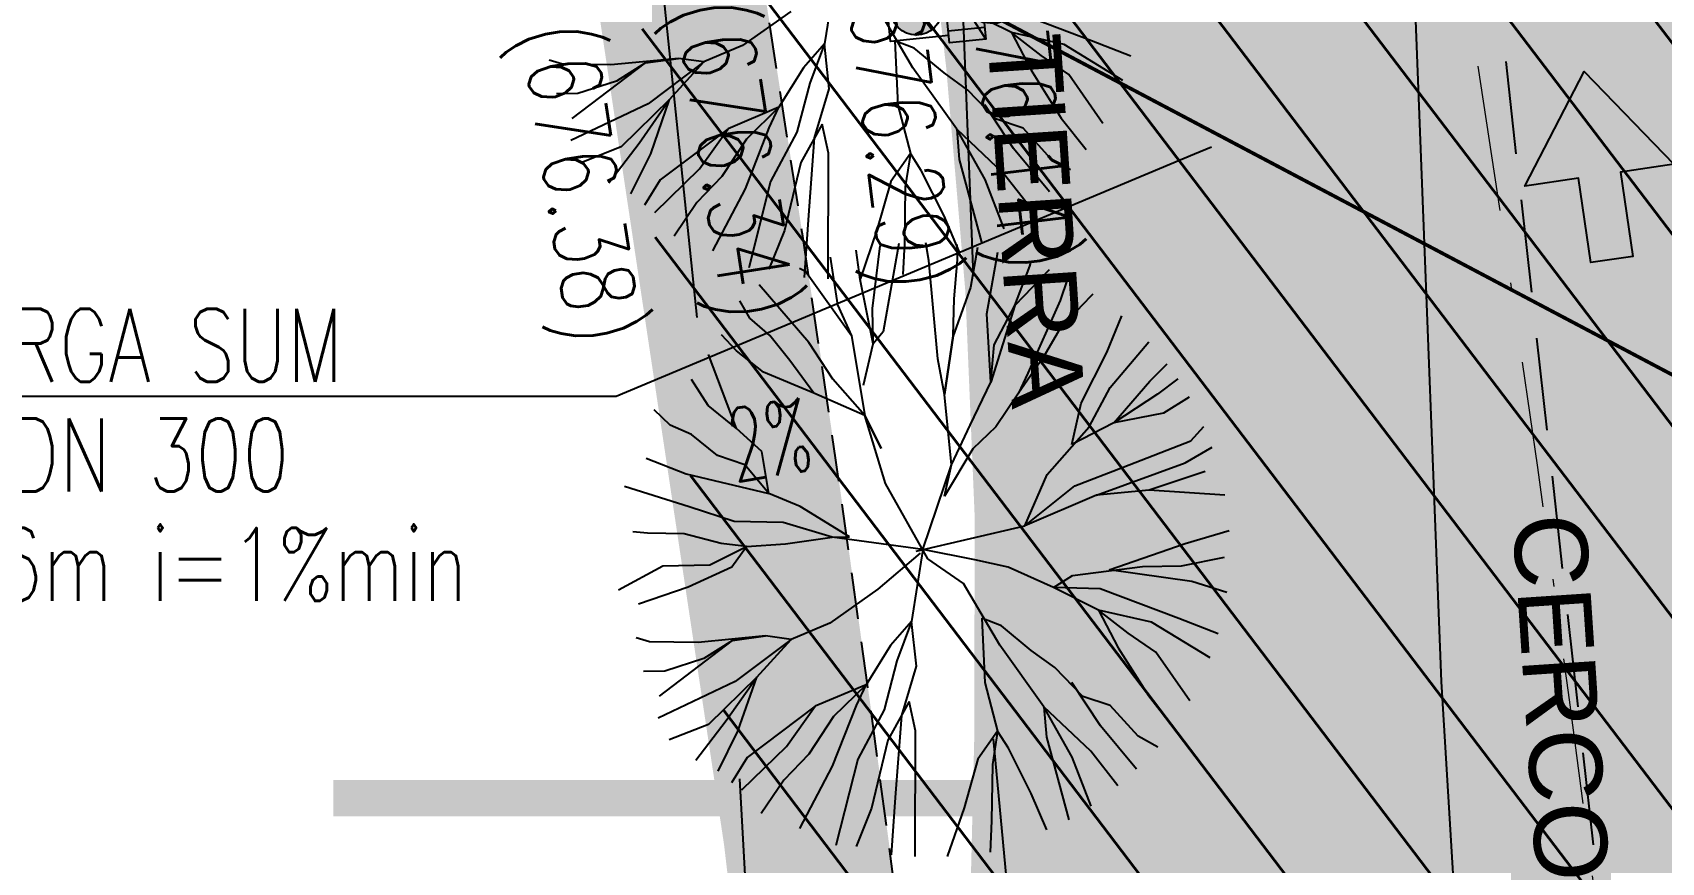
# Model space of a CAD drawing. Extents: x 352140 to 354978, y 6304672 to 6307963.
# Drawn here: x 352275.71 to 352298.01, y 6305803.33 to 6305814.7 of the extents above; entities that cross this region are included whole.
import ezdxf
from ezdxf import colors
from ezdxf.entities.mleader import LeaderData, LeaderLine
from ezdxf.enums import TextEntityAlignment as Align
from ezdxf.math import Vec2, Vec3

# ---------------------------------------------------------------- set-up
doc = ezdxf.new("R2010")
doc.units = 0
for name, pattern in [('CENTER', [50.800000000000004, 31.75, -6.35, 6.35, -6.35]), ('CONTINUOS', [0]), ('DASHDOT', [1, 0.5, -0.25, 0, -0.25]), ('DASHDOTX2', [2, 1, -0.5, 0, -0.5]), ('DASHED', [19.049999999999997, 12.7, -6.35])]:
    doc.linetypes.add(name, pattern=pattern)
doc.layers.get('0').update_dxf_attribs({"linetype": 'CONTINUOUS'})
for name, color, linetype in [('00-S2_ALL AREA APORTANTES', 150, 'CONTINUOUS'), ('00_All ext_Descarga sum', 1, 'CONTINUOUS'), ('00_All ext_Txt', 4, 'CONTINUOUS'), ('00_S2_All ext_Sumidero', 3, 'CONTINUOUS'), ('01_Dem Ext_Transl_niv.anillo', 130, 'CONTINUOUS'), ('02_Geo ext_Eje', 4, 'CONTINUOUS'), ('02_Geo ext_Geometria', 2, 'CONTINUOUS'), ('03_Pav ext_Escurrimiento', 2, 'CONTINUOUS'), ('03_Pav ext_HCV', 34, 'CONTINUOUS'), ('03_Pav ext_Vereda HC', 42, 'CONTINUOUS'), ('03_Pav proy_Solera Tipo A', 1, 'CONTINUOUS'), ('03_S2_Pav ext_Borde vereda', 7, 'CONTINUOUS'), ('03_S3_Pav ext_Cota', 2, 'CONTINUOUS'), ('04_Pav ext_Cortes', 3, 'CONTINUOUS'), ('05_All ext_Txt', 4, 'CONTINUOUS'), ('Paisajismo', 253, 'CONTINUOUS')]:
    doc.layers.add(name, color=color, linetype=linetype)
doc.layers.add('0_ASD_LINEA OFICIAL', color=253, linetype='DASHDOT', lineweight=20)
doc.layers.add('EJE PROYECTADO', color=7, linetype='DASHDOTX2', lineweight=15)
doc.styles.add('A', font='arial.ttf', dxfattribs={"height": 2})
doc.styles.add('JPG_2MM', font='simplex.shx', dxfattribs={"height": 1})
doc.styles.add('ROMANS', font='romans.shx', dxfattribs={"width": 0.75})
doc.linetypes.add('CERCO_LINE', pattern='A,0.5,-0.2,[" X ",STANDARD,S=0.1,R=0,X=-0.1,Y=-0.05],-0.25', length=0.95)
pattern_1 = [(127.2451660467093, (0, 0), (-1.263734244477452, -0.9607975902004564), [])]
pattern_2 = [(0, (0, 0), (0.15875, 0.3175), [0, -0.3175])]

# ---------------------------------------------------------------- blocks, each defined once
blk = doc.blocks.new('*U962')
at = {"layer": 'EJE PROYECTADO', "color": 7, "linetype": 'DASHDOT', "lineweight": 15, "ltscale": 4}
blk.add_arc((351858.0111752213, 6305746.838029786), 442.6582108279404, 6.376137821626247, 13.02471244589471, dxfattribs=at)
blk = doc.blocks.new('SUMIDEROS2-flat-36')
h = blk.add_hatch(color=256)
h.dxf.hatch_style = 1
h.paths.add_polyline_path([(-2384012.433764914, 5850958.890662028), (-2384013.236991517, 5850959.486335617), (-2384012.135928119, 5850959.292275329)])
h = blk.add_hatch(color=256)
h.dxf.hatch_style = 1
h.paths.add_polyline_path([(-2384013.425125614, 5850958.89225714, 1), (-2384012.727470282, 5850958.835011723)])
at = {"ltscale": 0.5}
blk.add_line((-2384012.135928119, 5850959.292275329), (-2384013.236991517, 5850959.486335617), dxfattribs=at)
for points in [[(-2384012.939154723, 5850959.887948919), (-2384012.135928119, 5850959.292275329), (-2384012.433764914, 5850958.890662028), (-2384013.236991517, 5850959.486335617)], [(-2384013.236991517, 5850959.486335617), (-2384012.939154723, 5850959.887948919), (-2384012.135928119, 5850959.292275329), (-2384012.433764914, 5850958.890662028)]]:
    blk.add_lwpolyline(points, close=True)
for points in [[(-2384013.103120417, 5850959.387056686), (-2384012.805283622, 5850959.788669988)], [(-2384012.969249316, 5850959.287777754), (-2384012.671412521, 5850959.689391055)], [(-2384012.514087574, 5850958.950229387), (-2384012.990626445, 5850958.307648106), (-2384013.633207727, 5850958.784186976), (-2384013.156668857, 5850959.426768258)], [(-2384012.835378215, 5850959.188498823), (-2384012.53754142, 5850959.590112124)], [(-2384012.701507115, 5850959.089219891), (-2384012.403670321, 5850959.490833192)], [(-2384012.701507115, 5850959.089219891), (-2384012.403670321, 5850959.490833192)], [(-2384012.567636015, 5850958.98994096), (-2384012.26979922, 5850959.391554261)], [(-2384012.727470282, 5850958.835011723), (-2384013.425125614, 5850958.89225714)]]:
    blk.add_lwpolyline(points)
blk.add_circle((-2384013.076297948, 5850958.863634431), 0.35, dxfattribs=at)
blk = doc.blocks.new('_Dot')
at = {"color": 0, "linetype": 'ByBlock', "lineweight": -2}
blk.add_line((-0.5, 0), (-1, 0), dxfattribs=at)
at = {"color": 0, "linetype": 'ByBlock', "const_width": 0.5}
blk.add_lwpolyline([(-0.25, 0, 1), (0.25, 0, 1)], format="xyb", close=True, dxfattribs=at)
blk = doc.blocks.new('A$C27410629')
at = {"true_color": 0x136734, "transparency": 33554559}
h = blk.add_hatch(dxfattribs=at)
h.set_pattern_fill('ANSI31', color=116, scale=0.5)
h.set_pattern_definition([(45, (-8759.562515186517, -519.1035735587502), (-1.122532015133644, 1.122532015133644), [])])
h.paths.add_polyline_path([(137.5068959888558, 1252.464406617455, 0.1176268807227723), (109.8147584422568, 1254.193915082658, 0.0669245107500281), (94.44469839795602, 1249.334472017372, 0.3153492887079504), (64.30173641118381, 1196.270282113329, 0.0226826871159959), (65.7292635223912, 1185.310127003227), (112.3603922077091, 1218.953454515778), (153.4782689701005, 1161.962272479494), (172.1053089193083, 1139.480769404351), (187.9579650288579, 1141.807885415954), (193.565073162812, 1120.465553675225), (224.197974734232, 1050.129297271156), (250.6203797236194, 989.4787086543838), (268.1526288855184, 972.7353945672494, 7.2547007156e-06), (291.4898137452492, 983.2987389690225), (238.1945199318034, 1105.633967029937), (205.2934048173047, 1181.112163638985), (177.0531538182076, 1197.651557407602)])
at = {"layer": '0_ASD_LINEA OFICIAL', "ltscale": 8}
blk.add_lwpolyline([(91.97411899043072, 874.2595570397662, 0.5, 0.5, 0), (89.87965435057777, 904.4822556949803, 0.5, 0.5, -0.0184019314181332), (89.3790529017133, 919.9270561508001, 0.5, 0.5, 0.0151715770045248), (89.22168147431512, 925.9922491296293, 0.5, 0.5, 0), (84.52355909471225, 1009.379290043666, 0.5, 0.5, 0.0093866253216456), (83.11954794381745, 1027.794125205295, 0.5, 0.5, 0.0241491865333849), (76.79532729000857, 1069.871826448377, 0.5, 0.5, 0), (76.7953272922519, 1069.871826448478, 0.5, 0.5, 0.0082602829516699), (73.75120944769878, 1083.84613889671, 0.5, 0.5, 0.0284436034361872)], format="xyseb", dxfattribs=at)
blk = doc.blocks.new('1.0 - LO RECABARREN LOTEO PARQUE - VEGETACION PROPUESTA ETAPA MUNICIPAL')
at = {"layer": 'Paisajismo', "color": 251}
for p, q in [((352286.7065664956, 6305815.525394328), (352286.5529504465, 6305814.54068776)), ((352286.0905333504, 6305814.986262782), (352285.4316943642, 6305814.519517407)), ((352287.7608524942, 6305814.216086402), (352287.2641740114, 6305815.061869774)), ((352289.113802919, 6305814.695937243), (352288.4937277253, 6305815.00491507)), ((352290.2108831881, 6305814.583030671), (352289.1349502236, 6305814.990296622)), ((352289.8369003774, 6305814.532958942), (352289.113802919, 6305814.695937243)), ((352289.113802919, 6305814.695937243), (352289.3809453955, 6305814.182217281)), ((352289.5203025071, 6305814.382923835), (352289.113802919, 6305814.695937243)), ((352285.4316943642, 6305814.519517407), (352284.9017981227, 6305814.295722195)), ((352286.5529504465, 6305814.54068776), (352286.265340766, 6305814.214572002)), ((352286.5529504465, 6305814.54068776), (352286.349464812, 6305814.002370061)), ((352286.5529504465, 6305814.54068776), (352286.5529504465, 6305814.54068776)), ((352286.6179447457, 6305813.927269394), (352286.5529504465, 6305814.54068776)), ((352287.5135220334, 6305814.585549564), (352287.5568624964, 6305813.704481427)), ((352287.7825041604, 6305814.483733056), (352287.5135220334, 6305814.585549564)), ((352288.1895103375, 6305814.144006966), (352287.7825041604, 6305814.483733056)), ((352290.6404725873, 6305814.04232537), (352289.8369003774, 6305814.532958942)), ((352290.7493980634, 6305814.371867737), (352290.2108831881, 6305814.583030671)), ((352282.9636846085, 6305814.262307927), (352282.7816009759, 6305814.319246668)), ((352283.627526297, 6305814.254716836), (352282.9636846085, 6305814.262307927)), ((352283.0983687522, 6305813.520209134), (352284.100902193, 6305814.280600538)), ((352284.5537358511, 6305814.342598027), (352283.627526297, 6305814.254716836)), ((352284.100902193, 6305814.280600538), (352283.7049925959, 6305814.03261287)), ((352284.100902193, 6305814.280600538), (352284.5537358511, 6305814.342598027)), ((352284.5537358511, 6305814.342598027), (352284.100902193, 6305814.280600538)), ((352284.9017981227, 6305814.295722195), (352284.1381899774, 6305813.720103541)), ((352284.4308435575, 6305813.779076681), (352284.9017981227, 6305814.295722195)), ((352284.9017981227, 6305814.295722195), (352284.5537358511, 6305814.342598027)), ((352289.8990976928, 6305814.122837988), (352289.5203025071, 6305814.382923835)), ((352283.7049925959, 6305814.03261287), (352283.1740875755, 6305813.862246181)), ((352286.265340766, 6305814.214572002), (352285.928372847, 6305813.673734034)), ((352288.364317753, 6305813.372316186), (352287.7608524942, 6305814.216086402)), ((352288.5144078024, 6305813.909625727), (352288.1895103375, 6305814.144006966)), ((352289.3809453955, 6305814.182217281), (352289.7955781543, 6305813.525905863)), ((352290.3641953343, 6305813.452506982), (352289.8990976928, 6305814.122837988)), ((352283.1740875755, 6305813.862246181), (352282.8804274421, 6305813.856701606)), ((352286.349464812, 6305814.002370061), (352286.1751989479, 6305813.330983596)), ((352286.4169810899, 6305813.255378849), (352286.6179447457, 6305813.927269394)), ((352288.8957271368, 6305813.515970151), (352288.5144078024, 6305813.909625727)), ((352284.1381899774, 6305813.720103541), (352283.0794085024, 6305813.219084634)), ((352284.4308435575, 6305813.779076681), (352283.7694272597, 6305813.130370394)), ((352284.0147954957, 6305813.183298037), (352284.4308435575, 6305813.779076681)), ((352284.1734245386, 6305813.037371001), (352284.4308435575, 6305813.779076681)), ((352285.928372847, 6305813.673734034), (352285.2329064136, 6305813.379381745)), ((352285.928372847, 6305813.673734034), (352285.4826028773, 6305813.237736923)), ((352285.7958435662, 6305813.390010521), (352285.928372847, 6305813.673734034)), ((352287.5568624964, 6305813.704481427), (352287.7296523542, 6305813.039647695)), ((352289.1397137147, 6305813.11101359), (352288.7463250835, 6305813.707349466)), ((352285.2329064136, 6305813.379381745), (352284.3008911325, 6305812.67751933)), ((352284.8410643817, 6305812.828596637), (352285.2329064136, 6305813.379381745)), ((352285.4696339102, 6305812.558707939), (352285.7958435662, 6305813.390010521)), ((352286.5188601472, 6305813.443912843), (352286.2271625918, 6305812.915143591)), ((352286.6068765605, 6305813.043065729), (352286.5188601472, 6305813.443912843)), ((352289.0054370019, 6305812.766345512), (352288.364317753, 6305813.372316186)), ((352288.364317753, 6305813.372316186), (352288.3984914443, 6305812.956140804)), ((352288.7511831788, 6305812.684802151), (352288.364317753, 6305813.372316186)), ((352289.2720003997, 6305813.389454075), (352288.8957271368, 6305813.515970151)), ((352289.653821924, 6305812.969082658), (352289.2720003997, 6305813.389454075)), ((352289.7955781543, 6305813.525905863), (352290.1364952161, 6305813.094201278)), ((352283.7694272597, 6305813.130370394), (352283.2303935617, 6305812.918938466)), ((352283.5977386497, 6305812.640947917), (352284.0147954957, 6305813.183298037)), ((352285.4826028773, 6305813.237736923), (352285.1451305967, 6305812.723611679)), ((352286.1751989479, 6305813.330983596), (352285.8140574416, 6305812.656068745)), ((352286.33137881, 6305812.131360549), (352286.4169810899, 6305813.255378849)), ((352283.9022117753, 6305812.488862971), (352284.1734245386, 6305813.037371001)), ((352286.2271625918, 6305812.915143591), (352286.0033772563, 6305811.98514764)), ((352286.6015751723, 6305811.322527747), (352286.6068765605, 6305813.043065729)), ((352287.7296523542, 6305813.039647695), (352287.4588791405, 6305812.656643381)), ((352287.7296523542, 6305813.039647695), (352287.6581380879, 6305812.583991555)), ((352287.878423142, 6305812.805442584), (352287.7296523542, 6305813.039647695)), ((352288.3984914443, 6305812.956140804), (352288.7036600679, 6305811.825836524)), ((352289.6336266765, 6305812.516575193), (352289.1397137147, 6305813.11101359)), ((352289.9226273008, 6305812.817615982), (352289.653821924, 6305812.969082658)), ((352284.2288284828, 6305812.233399187), (352284.8410643817, 6305812.828596637)), ((352285.1451305967, 6305812.723611679), (352284.8046319777, 6305812.369772006)), ((352288.1917718763, 6305812.187469929), (352287.878423142, 6305812.805442584)), ((352289.0128875642, 6305812.010284969), (352288.7511831788, 6305812.684802151)), ((352289.3764415837, 6305812.29033979), (352289.0054370019, 6305812.766345512)), ((352284.3008911325, 6305812.67751933), (352284.0861946653, 6305812.331332852)), ((352285.0231752206, 6305811.705009395), (352285.4696339102, 6305812.558707939)), ((352285.8140574416, 6305812.656068745), (352285.5158927324, 6305811.4745895)), ((352287.4588791405, 6305812.656643381), (352287.2703656117, 6305811.988944003)), ((352287.6581380879, 6305812.583991555), (352287.6460676338, 6305811.808772348)), ((352284.8046319777, 6305812.369772006), (352284.4928487099, 6305811.909579366)), ((352286.2768565737, 6305811.343234591), (352286.33137881, 6305812.131360549)), ((352288.4023171775, 6305811.688309038), (352288.1917718763, 6305812.187469929)), ((352286.0033772563, 6305811.98514764), (352285.7920994622, 6305811.457896275)), ((352287.2703656117, 6305811.988944003), (352287.041641836, 6305811.320485419)), ((352287.5725359594, 6305811.805842361), (352287.3547174221, 6305810.597790238)), ((352287.6460676338, 6305811.808772348), (352287.6274423077, 6305811.380840124)), ((352287.9798410713, 6305811.575614929), (352287.9387482359, 6305811.818393531)), ((352288.3733888019, 6305811.585454069), (352288.3694847684, 6305811.792225421)), ((352286.6293115961, 6305811.622104708), (352286.7292979966, 6305810.966485765)), ((352287.0394690596, 6305811.316354262), (352286.985454152, 6305811.718008521)), ((352287.2079056066, 6305810.917025042), (352287.3164953131, 6305811.777955559)), ((352288.1058158386, 6305810.229587764), (352287.9798410713, 6305811.575614929)), ((352288.3300833012, 6305811.050157644), (352288.3733888019, 6305811.585454069)), ((352288.6486753411, 6305811.751289298), (352288.5499954152, 6305811.203996062)), ((352288.7779866981, 6305810.84604239), (352288.9267194242, 6305811.691156412)), ((352286.293309092, 6305811.423018857), (352286.2124049379, 6305811.465215195)), ((352286.9242438787, 6305810.542585962), (352286.293309092, 6305811.423018857)), ((352289.1596945839, 6305810.958926333), (352289.3631779317, 6305811.497247064)), ((352289.6314814753, 6305811.445795543), (352289.1596945839, 6305810.958926333)), ((352289.3631779317, 6305811.497247064), (352289.3794858168, 6305811.549469781)), ((352286.3384345841, 6305810.451352447), (352285.6558891824, 6305811.240181986)), ((352287.2170220466, 6305810.434186536), (352287.0394690596, 6305811.316354262)), ((352288.5499954152, 6305811.203996062), (352288.3129711748, 6305810.542081096)), ((352289.8815070279, 6305811.322066537), (352289.7801925587, 6305811.025968852)), ((352285.5309793275, 6305810.783517688), (352285.3929575066, 6305811.021427312)), ((352286.7292979966, 6305810.966485765), (352286.9242438787, 6305810.542585962)), ((352287.2170220466, 6305810.434186536), (352287.2079056066, 6305810.917025042)), ((352288.3129711748, 6305810.542081096), (352288.3300833012, 6305811.050157644)), ((352289.1596945839, 6305810.958926333), (352288.8323101027, 6305809.910515855)), ((352288.8761200225, 6305810.419096481), (352289.1596945839, 6305810.958926333)), ((352289.7801925587, 6305811.025968852), (352289.336392836, 6305810.031442175)), ((352290.0678815904, 6305810.949351498), (352289.7540807648, 6305810.596015903)), ((352290.22748398, 6305811.115205788), (352290.0678815904, 6305810.949351498)), ((352285.8024856622, 6305810.548128376), (352285.5309793275, 6305810.783517688)), ((352288.8323101027, 6305809.910515855), (352288.7779866981, 6305810.84604239)), ((352290.4171191987, 6305810.313477898), (352290.6234377538, 6305810.816793243)), ((352285.3484060623, 6305810.338529199), (352285.1431786915, 6305810.556033826)), ((352286.0760072717, 6305810.205885048), (352285.8024856622, 6305810.548128376)), ((352286.6683758913, 6305809.949831665), (352286.3384345841, 6305810.451352447)), ((352286.9242438787, 6305810.542585962), (352287.1051039745, 6305809.450324043)), ((352287.3547174221, 6305810.597790238), (352287.2170220466, 6305810.434186536)), ((352288.1946183637, 6305809.738132934), (352288.3129711748, 6305810.542081096)), ((352288.3129711748, 6305810.542081096), (352288.1946183637, 6305809.738132934)), ((352289.7540807648, 6305810.596015903), (352289.5470644269, 6305810.244696499)), ((352290.4628173135, 6305809.834406201), (352290.9947434421, 6305810.459507349)), ((352285.3484332772, 6305809.271880187), (352284.9658705348, 6305810.286983357)), ((352285.7159919902, 6305810.04358734), (352285.3484060623, 6305810.338529199)), ((352287.0869237025, 6305809.868217328), (352287.2170220466, 6305810.434186536)), ((352288.1946183637, 6305809.738132934), (352288.1058158386, 6305810.229587764)), ((352288.8323101027, 6305809.910515855), (352288.8761200225, 6305810.419096481)), ((352289.5470644269, 6305810.244696499), (352289.2090877273, 6305809.757287054)), ((352290.0681460205, 6305809.622623344), (352290.4171191987, 6305810.313477898)), ((352286.4049420848, 6305809.757789758), (352285.7159919902, 6305810.04358734)), ((352286.4049420848, 6305809.757789758), (352286.0760072717, 6305810.205885048)), ((352289.336392836, 6305810.031442175), (352289.2090877273, 6305809.757287054)), ((352291.0077583243, 6305809.922120767), (352291.2459301173, 6305810.159312393)), ((352284.9603629402, 6305809.586560318), (352284.7323716556, 6305809.944513991)), ((352287.1051039745, 6305809.450324043), (352286.6683758913, 6305809.949831665)), ((352288.5497443237, 6305809.317257479), (352288.8323101027, 6305809.910515855)), ((352290.1792428112, 6305809.294573274), (352290.4628173135, 6305809.834406201)), ((352290.5157718383, 6305809.349318774), (352291.0077583243, 6305809.922120767)), ((352291.3927928806, 6305809.953648159), (352291.1117013052, 6305809.742954384)), ((352285.3484332772, 6305809.271880187), (352284.9603629402, 6305809.586560318)), ((352287.1051039745, 6305809.450324043), (352286.4049420848, 6305809.757789758)), ((352288.2928676149, 6305808.777928632), (352288.1946183637, 6305809.738132934)), ((352289.2090877273, 6305809.757287054), (352288.8973044612, 6305809.297094414)), ((352289.9380476659, 6305809.056654648), (352290.0681460205, 6305809.622623344)), ((352291.1117013052, 6305809.742954384), (352290.5157718383, 6305809.349318774)), ((352291.5471613688, 6305809.704794068), (352291.1970591274, 6305809.482935409)), ((352284.4369625918, 6305809.319774169), (352284.2193540372, 6305809.529455799)), ((352287.327252069, 6305809.000212519), (352287.1051039745, 6305809.450324043)), ((352287.1051039745, 6305809.450324043), (352287.327252069, 6305809.000212519)), ((352287.3897245064, 6305808.52036085), (352287.1051039745, 6305809.450324043)), ((352290.5157718383, 6305809.349318774), (352289.9380476659, 6305809.056654648)), ((352291.1970591274, 6305809.482935409), (352290.5157718383, 6305809.349318774)), ((352284.7331469312, 6305809.19174594), (352284.4369625918, 6305809.319774169)), ((352285.0857486835, 6305808.90444329), (352284.7331469312, 6305809.19174594)), ((352285.6962944846, 6305808.95644087), (352285.3484332772, 6305809.271880187)), ((352288.2928676149, 6305808.777928632), (352288.5497443237, 6305809.317257479)), ((352288.8973044612, 6305809.297094414), (352288.5824948532, 6305808.997187343)), ((352289.6040234503, 6305808.642341758), (352290.1792428112, 6305809.294573274)), ((352291.5714985818, 6305809.107070072), (352291.7498105717, 6305809.30268149)), ((352285.4620241756, 6305808.777927256), (352285.0857486835, 6305808.90444329)), ((352285.7899479806, 6305808.383260448), (352285.6962944846, 6305808.95644087)), ((352288.5824948532, 6305808.997187343), (352288.1941511362, 6305808.348484212)), ((352290.6436774094, 6305808.742144281), (352291.5714985818, 6305809.107070072)), ((352291.4914424923, 6305808.804227509), (352291.8627488349, 6305809.017199883)), ((352284.109146893, 6305808.866097917), (352284.6561574797, 6305808.655045961)), ((352285.7899479806, 6305808.383260448), (352285.4620241756, 6305808.777927256)), ((352287.8995102585, 6305807.614398877), (352288.2928676149, 6305808.777928632)), ((352288.1941511362, 6305808.348484212), (352288.2928676149, 6305808.777928632)), ((352289.9808033023, 6305808.489113), (352290.6436774094, 6305808.742144281)), ((352290.2769876434, 6305808.361084771), (352291.4914424923, 6305808.804227509)), ((352291.7664444638, 6305808.683170269), (352290.9967858673, 6305808.428122799)), ((352284.698416032, 6305808.202308603), (352283.8118806308, 6305808.479533168)), ((352284.6561574797, 6305808.655045961), (352285.7899479806, 6305808.383260448)), ((352287.9700226736, 6305807.489088261), (352287.3897245064, 6305808.52036085)), ((352289.2967797223, 6305807.941719224), (352289.6040234503, 6305808.642341758)), ((352289.2967797223, 6305807.941719224), (352289.9808033023, 6305808.489113)), ((352285.7899479806, 6305808.383260448), (352285.7899479806, 6305808.383260448)), ((352286.2206233261, 6305808.204327038), (352285.7899479806, 6305808.383260448)), ((352290.2769876434, 6305808.361084771), (352289.2967797223, 6305807.941719224)), ((352290.9967858673, 6305808.428122799), (352290.2769876434, 6305808.361084771)), ((352290.9967858673, 6305808.428122799), (352290.2769876434, 6305808.361084771)), ((352292.0366661896, 6305808.362096327), (352290.9967858673, 6305808.428122799)), ((352285.3164714386, 6305808.000187781), (352284.698416032, 6305808.202308603)), ((352285.9843894437, 6305807.986076443), (352285.3164714386, 6305808.000187781)), ((352286.8961072686, 6305807.789497164), (352286.2206233261, 6305808.204327038)), ((352284.1285193296, 6305807.840065773), (352283.9270904754, 6305807.856387646)), ((352284.6315218958, 6305807.829437377), (352284.1285193296, 6305807.840065773)), ((352285.136803201, 6305807.69809922), (352284.6315218958, 6305807.829437377)), ((352286.6558382671, 6305807.784960663), (352285.9843894437, 6305807.986076443)), ((352286.0166333284, 6305807.692722064), (352286.6558382671, 6305807.784960663)), ((352286.6558382671, 6305807.784960663), (352286.8961072686, 6305807.789497164)), ((352287.8995102585, 6305807.614398877), (352286.6558382671, 6305807.784960663)), ((352287.8078250361, 6305807.592920959), (352289.2967797223, 6305807.941719224)), ((352291.4922293977, 6305807.697342766), (352292.0954081469, 6305807.878125226)), ((352284.9805122986, 6305807.405921289), (352285.4832086143, 6305807.655925189)), ((352285.4832086143, 6305807.655925189), (352285.136803201, 6305807.69809922)), ((352285.2836150234, 6305807.378863905), (352285.4832086143, 6305807.655925189)), ((352285.4832086143, 6305807.655925189), (352286.0166333284, 6305807.692722064)), ((352287.8617227553, 6305807.567216351), (352287.2834771134, 6305807.075267331)), ((352287.8995102585, 6305807.614398877), (352287.7458942094, 6305806.62969231)), ((352288.6112451128, 6305807.474472887), (352287.8995102585, 6305807.614398877)), ((352290.4532323234, 6305807.335592731), (352291.4922293977, 6305807.697342766)), ((352283.7318266713, 6305807.061656451), (352284.3397942194, 6305807.393823938)), ((352284.3397942194, 6305807.393823938), (352284.9805122986, 6305807.405921289)), ((352284.685406071, 6305807.105938043), (352285.2836150234, 6305807.378863905)), ((352288.4571177743, 6305807.150874323), (352287.9700226736, 6305807.489088261)), ((352289.0671028836, 6305807.376184763), (352288.6112451128, 6305807.474472887)), ((352289.6866714882, 6305807.093919619), (352289.0671028836, 6305807.376184763)), ((352289.9506119429, 6305807.25924577), (352290.9096703894, 6305807.384248822)), ((352291.5825253033, 6305807.175785392), (352290.4532323234, 6305807.335592731)), ((352290.9096703894, 6305807.384248822), (352291.44360175, 6305807.39432994)), ((352291.44360175, 6305807.39432994), (352292.0289066829, 6305807.51227618)), ((352284.0060180203, 6305806.871731058), (352284.685406071, 6305807.105938043)), ((352288.9537962571, 6305806.305090951), (352288.4571177743, 6305807.150874323)), ((352289.6866714882, 6305807.093919619), (352289.9506119429, 6305807.25924577)), ((352292.0628104503, 6305807.029555143), (352291.5825253033, 6305807.175785392)), ((352287.2834771134, 6305807.075267331), (352286.6246381271, 6305806.608521956)), ((352290.3067466819, 6305806.784941792), (352289.6866714882, 6305807.093919619)), ((352290.3278939865, 6305807.079301171), (352289.6866714882, 6305807.093919619)), ((352291.4038269511, 6305806.67203522), (352290.3278939865, 6305807.079301171)), ((352288.7064657964, 6305806.674554113), (352288.7498062594, 6305805.793485976)), ((352288.9754479233, 6305806.572737605), (352288.7064657964, 6305806.674554113)), ((352291.0298441403, 6305806.621963492), (352290.3067466819, 6305806.784941792)), ((352290.3067466819, 6305806.784941792), (352290.5738891585, 6305806.271221831)), ((352290.71324627, 6305806.471928384), (352290.3067466819, 6305806.784941792)), ((352291.9423418263, 6305806.460872286), (352291.4038269511, 6305806.67203522)), ((352286.6246381271, 6305806.608521956), (352286.0947418856, 6305806.384726744)), ((352287.7458942094, 6305806.62969231), (352287.4582845289, 6305806.303576551)), ((352287.7458942094, 6305806.62969231), (352287.542408575, 6305806.091374611)), ((352287.7458942094, 6305806.62969231), (352287.7458942094, 6305806.62969231)), ((352287.8108885087, 6305806.016273943), (352287.7458942094, 6305806.62969231)), ((352289.3824541004, 6305806.233011515), (352288.9754479233, 6305806.572737605)), ((352291.0920414558, 6305806.211842537), (352290.71324627, 6305806.471928384)), ((352291.8334163503, 6305806.131329919), (352291.0298441403, 6305806.621963492)), ((352284.1566283715, 6305806.351312476), (352283.9745447388, 6305806.408251218)), ((352284.82047006, 6305806.343721385), (352284.1566283715, 6305806.351312476)), ((352284.2913125151, 6305805.609213683), (352285.2938459559, 6305806.369605087)), ((352285.746679614, 6305806.431602576), (352284.82047006, 6305806.343721385)), ((352285.2938459559, 6305806.369605087), (352284.8979363588, 6305806.121617419)), ((352285.2938459559, 6305806.369605087), (352285.746679614, 6305806.431602576)), ((352285.746679614, 6305806.431602576), (352285.2938459559, 6305806.369605087)), ((352286.0947418856, 6305806.384726744), (352285.3311337403, 6305805.809108091)), ((352285.6237873205, 6305805.868081231), (352286.0947418856, 6305806.384726744)), ((352286.0947418856, 6305806.384726744), (352285.746679614, 6305806.431602576)), ((352287.4582845289, 6305806.303576551), (352287.1213166099, 6305805.762738584)), ((352289.557261516, 6305805.461320736), (352288.9537962571, 6305806.305090951)), ((352289.7073515653, 6305805.998630276), (352289.3824541004, 6305806.233011515)), ((352290.5738891585, 6305806.271221831), (352290.9885219172, 6305805.614910413)), ((352291.5571390972, 6305805.541511531), (352291.0920414558, 6305806.211842537)), ((352284.8979363588, 6305806.121617419), (352284.3670313384, 6305805.95125073)), ((352287.542408575, 6305806.091374611), (352287.3681427108, 6305805.419988145)), ((352287.6099248528, 6305805.344383398), (352287.8108885087, 6305806.016273943)), ((352290.0886708997, 6305805.6049747), (352289.7073515653, 6305805.998630276)), ((352284.3670313384, 6305805.95125073), (352284.073371205, 6305805.945706155)), ((352285.3311337403, 6305805.809108091), (352284.2723522653, 6305805.308089184)), ((352285.6237873205, 6305805.868081231), (352284.9623710226, 6305805.219374944)), ((352285.2077392586, 6305805.272302587), (352285.6237873205, 6305805.868081231)), ((352285.3663683015, 6305805.12637555), (352285.6237873205, 6305805.868081231)), ((352288.7498062594, 6305805.793485976), (352288.9225961171, 6305805.128652244)), ((352290.3326574777, 6305805.20001814), (352289.9392688464, 6305805.796354015)), ((352287.1213166099, 6305805.762738584), (352286.4258501766, 6305805.468386294)), ((352287.1213166099, 6305805.762738584), (352286.6755466402, 6305805.326741472)), ((352286.9887873291, 6305805.47901507), (352287.1213166099, 6305805.762738584)), ((352290.4649441627, 6305805.478458624), (352290.0886708997, 6305805.6049747)), ((352290.9885219172, 6305805.614910413), (352291.3294389791, 6305805.183205827)), ((352286.4258501766, 6305805.468386294), (352285.4938348954, 6305804.766523879)), ((352286.0340081446, 6305804.917601186), (352286.4258501766, 6305805.468386294)), ((352286.6755466402, 6305805.326741472), (352286.3380743597, 6305804.812616228)), ((352286.6625776732, 6305804.647712489), (352286.9887873291, 6305805.47901507)), ((352287.3681427108, 6305805.419988145), (352287.0070012045, 6305804.745073294)), ((352287.7118039101, 6305805.532917392), (352287.4201063548, 6305805.004148141)), ((352287.5243225729, 6305804.220365099), (352287.6099248528, 6305805.344383398)), ((352287.7998203234, 6305805.132070278), (352287.7118039101, 6305805.532917392)), ((352290.1983807648, 6305804.855350061), (352289.557261516, 6305805.461320736)), ((352289.557261516, 6305805.461320736), (352289.5914352073, 6305805.045145353)), ((352289.9441269417, 6305804.7738067), (352289.557261516, 6305805.461320736)), ((352290.8467656869, 6305805.058087207), (352290.4649441627, 6305805.478458624)), ((352284.9623710226, 6305805.219374944), (352284.4233373247, 6305805.007943016)), ((352284.7906824127, 6305804.729952466), (352285.2077392586, 6305805.272302587)), ((352285.0951555382, 6305804.57786752), (352285.3663683015, 6305805.12637555)), ((352287.7945189352, 6305803.411532296), (352287.7998203234, 6305805.132070278)), ((352288.9225961171, 6305805.128652244), (352288.6518229035, 6305804.745647931)), ((352288.9225961171, 6305805.128652244), (352288.8510818508, 6305804.672996104)), ((352289.0713669049, 6305804.894447133), (352288.9225961171, 6305805.128652244)), ((352290.8265704395, 6305804.605579742), (352290.3326574777, 6305805.20001814)), ((352285.4217722457, 6305804.322403736), (352286.0340081446, 6305804.917601186)), ((352287.4201063548, 6305805.004148141), (352287.1963210192, 6305804.074152189)), ((352289.3847156393, 6305804.276474479), (352289.0713669049, 6305804.894447133)), ((352289.5914352073, 6305805.045145353), (352289.8966038308, 6305803.914841074)), ((352291.1155710637, 6305804.906620531), (352290.8467656869, 6305805.058087207)), ((352285.4938348954, 6305804.766523879), (352285.2791384282, 6305804.420337401)), ((352286.3380743597, 6305804.812616228), (352285.9975757406, 6305804.458776555)), ((352287.0070012045, 6305804.745073294), (352286.7088364953, 6305803.563594049)), ((352288.6518229035, 6305804.745647931), (352288.4633093747, 6305804.077948553)), ((352288.8510818508, 6305804.672996104), (352288.8390113967, 6305803.897776897)), ((352290.2058313272, 6305804.099289518), (352289.9441269417, 6305804.7738067)), ((352290.5693853466, 6305804.379344339), (352290.1983807648, 6305804.855350061)), ((352285.9975757406, 6305804.458776555), (352285.6857924728, 6305803.998583915)), ((352286.2161189835, 6305803.794013944), (352286.6625776732, 6305804.647712489)), ((352287.4698003366, 6305803.43223914), (352287.5243225729, 6305804.220365099)), ((352289.5952609405, 6305803.777313587), (352289.3847156393, 6305804.276474479)), ((352287.1963210192, 6305804.074152189), (352286.9850432251, 6305803.546900824)), ((352288.4633093747, 6305804.077948553), (352288.234585599, 6305803.409489968)), ((352288.8390113967, 6305803.897776897), (352288.8203860707, 6305803.469844673))]:
    blk.add_line(p, q, dxfattribs=at)

msp = doc.modelspace()

# ---------------------------------------------------------------- hatches: boundary and pattern name
at = {"layer": '00-S2_ALL AREA APORTANTES', "linetype": 'DASHED', "lineweight": 40, "ltscale": 0.25}
h = msp.add_hatch(dxfattribs=at)
h.set_pattern_fill('ANSI31', color=82, scale=0.5, angle=82.24516604670927)
h.set_pattern_definition(pattern_1)
h.paths.add_polyline_path([(352306.3807942825, 6305819.117799884), (352295.0884123106, 6305816.907855188, -0.0119198928037366), (352297.9312160493, 6305795.997457074, -0.0086443049956907), (352299.3676899669, 6305780.760271824), (352310.8338726707, 6305781.641551691, 0.0086443050158386), (352309.360080003, 6305797.274590085, 0.0121371248348667)])
h = msp.add_hatch(dxfattribs=at)
h.set_pattern_fill('ANSI31', color=150, scale=0.5, angle=82.24516604670927)
h.set_pattern_definition(pattern_1)
h.paths.add_polyline_path([(352295.0884123106, 6305816.907855188), (352283.7957035555, 6305814.697846539, -0.0173746954453866), (352287.4799427497, 6305784.969342332), (352287.4801466553, 6305784.969353404, -0.0029616837792547), (352287.9017318158, 6305779.879009215), (352299.3676899669, 6305780.760271824, 0.0086443049956908), (352297.9312160493, 6305795.997457074, 0.0119198928037366)])
at = {"layer": '03_Pav ext_HCV'}
h = msp.add_hatch(dxfattribs=at)
h.set_pattern_fill('SWAMP', color=256, scale=0.025, angle=-5.878428e-10, style=0)
h.set_pattern_definition([(359.9999999994121, (0, 0), (0.3175000000056422, 0.5499261309017425), [0.079375, -0.555625]), (90, (0.0396875, -4.072e-13), (-0.3174999999943578, 0.5499261309082575), [0.0396875, -1.06016476181]), (90, (0.049609375, -5.09e-13), (-0.3174999999943578, 0.5499261309082575), [0.03175, -1.06810226181]), (90, (0.029765625, -3.054e-13), (-0.3174999999943578, 0.5499261309082575), [0.03175, -1.06810226181]), (59.99999999941215, (0.05953125, -6.108e-13), (-0.3174999995629745, 0.5499261311573168), [0.0254, -0.6096]), (119.9999999994121, (0.01984375, -2.036e-13), (-0.6349999995686166, 2.555744e-10), [0.0254, -0.6095999999999999])])
edge = h.paths.add_edge_path()
edge.add_arc((352255.6514188262, 6305960.768561013), 0.599999999815614, 191.9514691496421, 355.64546403772914, ccw=False)
edge.add_arc((352299.0099265395, 6305969.946318371), 44.91919923955465, 191.6658296358077, 191.9514692419105, ccw=False)
edge.add_line((352255.0185973321, 6305960.863509616), (352248.0819692231, 6305960.934174656))
edge.add_arc((352299.0099402692, 6305969.946321257), 51.71921326964939, 188.0125546043461, 190.0350986097179, ccw=False)
edge.add_line((352247.7956332604, 6305962.737175757), (352247.5933790787, 6305962.739245436))
edge.add_arc((352299.0099400225, 6305969.946321218), 51.91921301986801, 187.9791811746272, 192.0602721956313)
edge.add_arc((352199.3402524834, 6305948.651266193), 50.00000000039631, 5.603786495054521, 12.060272197908091, ccw=False)
edge.add_arc((352392.3306048812, 6305968.564464315), 144.0158244128988, 185.9908039763554, 195.0562448022858)
edge.add_arc((352250.3616441585, 6305930.374585824), 2.999999999990829, -16.830452786371893, 15.056244805261883, ccw=False)
edge.add_line((352253.2331413829, 6305929.505964106), (352252.1730538667, 6305926.001517582))
edge.add_arc((352255.0445510915, 6305925.132895864), 3.000000000078503, 163.1695472165251, 198.1695471278938)
edge.add_line((352252.1941373187, 6305924.197405979), (352253.6743436067, 6305919.687255245))
edge.add_arc((352724.8274718165, 6306085.563654833), 499.5000001621212, 199.395368407941, 202.5348664857197)
edge.add_line((352263.4660523044, 6305894.132490316), (352270.4835561002, 6305874.028396281))
edge.add_line((352270.4835561002, 6305874.028396281), (352273.2707851611, 6305865.934655451))
edge.add_arc((352276.1073052185, 6305866.911463493), 2.999999997625722, 199.0020922092213, 234.0030550664058)
edge.add_line((352274.3440788782, 6305864.484318491), (352276.8060087542, 6305862.695759085))
edge.add_arc((352275.0427147998, 6305860.268663202), 2.999999998861598, 17.9763588734221, 54.001458952052985, ccw=False)
edge.add_arc((351377.62995625, 6305569.090905882), 946.4692075335428, 17.70595974050849, 17.976358882172008, ccw=False)
edge.add_arc((357281.0140933146, 6307189.909914849), 5176.320896709785, 194.9225132431592, 195.0618194246107)
edge.add_arc((351852.5182094521, 6305745.765267482), 441.2561193208333, 9.340975593544385, 12.967921437104508, ccw=False)
edge.add_line((352287.9232248081, 6305817.385344562), (352288.2932955506, 6305814.23131831))
edge.add_line((352288.2932955505, 6305814.23131831), (352288.556189446, 6305811.159070406))
edge.add_line((352288.556189446, 6305811.159070406), (352288.6828133637, 6305808.103275038))
edge.add_line((352288.6828133636, 6305808.103275038), (352288.6807285153, 6305805.12398981))
edge.add_line((352288.6807285153, 6305805.12398981), (352288.6092793708, 6305802.155500177))
edge.add_line((352288.6092793709, 6305802.155500177), (352288.5385588186, 6305799.226877157))
edge.add_line((352288.5385588185, 6305799.226877157), (352288.5361089172, 6305796.285459767))
edge.add_line((352288.5361089172, 6305796.285459767), (352288.6606066756, 6305793.322802561))
edge.add_line((352288.6606066757, 6305793.322802561), (352288.9776214956, 6305790.356590182))
edge.add_line((352288.9776214956, 6305790.356590182), (352289.2667194252, 6305787.391679982))
edge.add_arc((351857.8604374729, 6305746.823325542), 433.3095561949214, 3.2255215721556283, 5.372151809320712, ccw=False)
edge.add_line((352290.4835447786, 6305771.204025184), (352291.5073636008, 6305753.03225037))
edge.add_line((352291.5073636008, 6305753.03225037), (352291.707046922, 6305753.04350076))
edge.add_line((352291.707046922, 6305753.04350076), (352291.6057934175, 6305754.84065065))
edge.add_line((352291.6057934175, 6305754.84065065), (352297.8958611808, 6305755.195040347))
edge.add_line((352297.8958611808, 6305755.195040347), (352296.9732527153, 6305771.569662839))
edge.add_arc((351858.011277849, 6305746.838039265), 439.658126938678, 3.224701051998732, 6.060573711160267)
edge.add_arc((352297.2009027639, 6305793.468227534), 1.999999999945699, 6.0606032980845725, 186.0606032980846, ccw=False)
edge.add_arc((351858.0066100705, 6305746.837588159), 443.6628162556967, 3.2174491819467903, 6.0605682647457115, ccw=False)
edge.add_line((352300.970088474, 6305771.738418037), (352301.889529958, 6305755.420048267))
edge.add_line((352301.889529958, 6305755.420048267), (352309.1779688022, 6305755.830687346))
edge.add_line((352309.1779688022, 6305755.830687346), (352309.2792270562, 6305754.033537723))
edge.add_line((352309.2792270561, 6305754.033537723), (352309.4789103772, 6305754.044788113))
edge.add_line((352309.4789103772, 6305754.044788113), (352308.4582130165, 6305772.160307639))
edge.add_arc((351858.026905306, 6305746.839206588), 451.1424621161254, 3.217509190957019, 7.539579774229186)
edge.add_line((352305.2689961692, 6305806.03408208), (352304.7455512949, 6305808.988031756))
edge.add_line((352304.7455512949, 6305808.988031756), (352304.1808837735, 6305811.933175369))
edge.add_line((352304.1808837735, 6305811.933175369), (352303.5401878046, 6305814.857373458))
edge.add_line((352303.5401878046, 6305814.857373458), (352302.8274122161, 6305817.755858347))
edge.add_line((352302.8274122161, 6305817.755858347), (352302.0755516271, 6305820.640550791))
edge.add_line((352302.075551627, 6305820.640550791), (352301.3220615625, 6305823.531676728))
edge.add_line((352301.3220615625, 6305823.531676728), (352300.6043908857, 6305826.44999525))
edge.add_line((352300.6043908857, 6305826.44999525), (352299.9559355062, 6305829.407400539))
edge.add_line((352299.9559355062, 6305829.407400539), (352299.3837902198, 6305832.388950938))
edge.add_line((352299.3837902198, 6305832.388950938), (352298.8768079829, 6305835.332522813))
edge.add_arc((351856.2238069346, 6305746.557349243), 451.4672864997702, 11.3403685631499, 13.00836214571421)
edge.add_arc((357281.0141064764, 6307189.90991859), 5162.32091039141, 194.9999834352568, 195.0646242227706, ccw=False)
edge.add_arc((357281.0140933443, 6307189.909914741), 5162.320896710597, 194.9187546239438, 194.9999834317184, ccw=False)
edge.add_arc((351377.6299613106, 6305569.090907512), 960.4692022168862, 17.68558151632977, 18.02844618382028)
edge.add_line((352290.9429864215, 6305866.345691443), (352286.5571026578, 6305879.564286219))
edge.add_line((352286.5571026578, 6305879.564286219), (352285.089030816, 6305883.770091476))
edge.add_arc((352287.9214364281, 6305884.758766574), 3.00000000000159, 164.2426501821884, 199.2419723032853, ccw=False)
edge.add_line((352285.0341752024, 6305885.573458304), (352285.9408526945, 6305888.786570912))
edge.add_arc((352283.0535914148, 6305889.60126246), 3.000000002455213, 344.2426538189761, 379.241168996476)
edge.add_line((352285.8860108904, 6305890.589897847), (352282.1573449449, 6305901.27196557))
edge.add_arc((352724.8274525011, 6306085.563652018), 479.4999998099783, 199.395368406686, 202.6028577441358, ccw=False)
edge.add_arc((352393.2912200603, 6305968.810549641), 128.006675327017, 193.016727209686, 199.3823276590643, ccw=False)
edge.add_line((352268.5737594662, 6305939.97890121), (352268.0511918454, 6305942.428266004))
edge.add_arc((352265.117222249, 6305941.802308811), 2.999999999947059, 12.04339099301802, 47.0433909847758)
edge.add_line((352267.161555146, 6305943.99791875), (352264.8998369974, 6305946.103817322))
edge.add_arc((352266.9387829881, 6305948.304430703), 3.000000000202452, 189.0152663069358, 227.1838055316551, ccw=False)
edge.add_arc((352397.7490099664, 6305969.233422893), 135.4739126586583, 186.6172443952364, 189.0883468522246, ccw=False)
edge.add_arc((352283.0444826448, 6305955.925683667), 19.99999999932083, 179.0500227967766, 186.6144373405825, ccw=False)
edge.add_arc((352329.3286668209, 6305955.158210921), 66.29054675840784, 173.5738066357326, 179.0500227988331, ccw=False)
edge.add_line((352263.4546331051, 6305962.577663161), (352263.2536023676, 6305962.579711155))
edge.add_arc((352329.3286647913, 6305955.158211122), 66.49054471909311, 173.5914414723838, 175.1486086872951)
edge.add_line((352263.076328847, 6305960.781423635), (352256.2565885358, 6305960.850897912))
edge.add_arc((352287.8820255478, 6305959.080068656), 31.67497596615481, 176.7951366368891, 177.026829017293)
at = {"layer": '03_Pav ext_Vereda HC'}
h = msp.add_hatch(dxfattribs=at)
h.set_pattern_fill('DOTS', color=256, scale=0.2)
h.set_pattern_definition(pattern_2)
h.paths.add_polyline_path([(352308.8709641563, 6305801.474383838), (352306.8887746775, 6305801.206663442, -0.0023123922515565), (352307.3724514894, 6305797.052479996, -0.001501694242949), (352307.6659697033, 6305794.352379392), (352309.6563880978, 6305794.548428529, 0.0015095089167713), (352309.360080003, 6305797.274590085, 0.0023274941984014)])
h.paths.add_polyline_path([(352289.5467381984, 6305887.6883738), (352284.4934801523, 6305902.165198877, -0.0022358540848108), (352282.8709058415, 6305906.110564322), (352281.0077352589, 6305905.383027479, 0.0022191146182512), (352282.6245770475, 6305901.450597731), (352287.6654299749, 6305887.009311456, -0.0280116381996889), (352295.1889280496, 6305862.773642969), (352295.5420393754, 6305861.293894651), (352297.4771473549, 6305861.801156754), (352297.1318183496, 6305863.24829248, 0.0280002000193131)])
h.paths.add_polyline_path([(352300.4605238149, 6305849.299019394), (352299.1023297425, 6305854.990667459), (352297.1672217633, 6305854.483405355), (352298.5135927869, 6305848.841302959, -0.0228874481364729), (352305.9932355929, 6305808.149702447), (352307.9753026139, 6305808.416958992, 0.0228933308531594)])
h.paths.add_polyline_path([(352310.3380922635, 6305787.581625375), (352308.3476541904, 6305787.38557384, -0.0083788309871553), (352309.4534412992, 6305772.272809466), (352310.4772600283, 6305754.101036287), (352309.8799348922, 6305754.067382297), (352310.1032369318, 6305750.073619771), (352310.7022868952, 6305750.107370939), (352312.1182583503, 6305724.975273479), (352314.1054017509, 6305725.087231438), (352312.6901566711, 6305750.378627263), (352311.4502745105, 6305772.38531336, 0.0083880618915748)])
h = msp.add_hatch(dxfattribs=at)
h.set_pattern_fill('DOTS', color=256, scale=0.2, style=0)
h.set_pattern_definition(pattern_2)
h.paths.add_polyline_path([(352285.3953348389, 6305817.327974634), (352283.4265179536, 6305816.975077519, -0.0187127874006499), (352287.4799427497, 6305784.969342332), (352287.4801466553, 6305784.969353404, -0.0029623731511066), (352287.9018229239, 6305779.877823809), (352289.8959972159, 6305780.026436955, 0.0042649711294803), (352289.2667194253, 6305787.391679982), (352288.9776214957, 6305790.356590182), (352288.6606066757, 6305793.322802561), (352288.6559636898, 6305793.433291105, 0.0139214729744715)])

# ---------------------------------------------------------------- linework, layer by layer
at = {"layer": '00_All ext_Descarga sum', "linetype": 'DASHED', "ltscale": 0.05, "const_width": 0.05}
msp.add_lwpolyline([(352299.6336311304, 6305809.232049747), (352288.4784916673, 6305815.128211772)], dxfattribs=at)
at = {"layer": '00_All ext_Txt', "color": 2, "extrusion": (3.971476832840768e-07, -1.707658686035947e-07, 0.9999999999999066), "elevation": -0.9369045609095956}
msp.add_lwpolyline([(352294.3947552833, 6305812.001110594, 0, 0.5624999999999994, 0), (352293.8406295683, 6305812.319841122, 0.1042479130453781, 0.1042479130453781, 0)], format="xyseb", dxfattribs=at)
at = {"layer": '01_Dem Ext_Transl_niv.anillo', "color": 252, "linetype": 'DASHED', "flags": 128}
for points in [[(352263.6651271681, 6305892.025442904), (352267.199, 6305891.5), (352271.565, 6305889.01), (352275.217, 6305883.357999999), (352277.469, 6305876.31), (352279.29, 6305869.83), (352281.164, 6305861.143999999), (352282.7070000001, 6305850.98), (352283.3820000001, 6305844.566000001), (352283.607, 6305835.943), (352283.558, 6305827.859), (352283.929, 6305819.225), (352285.3020000001, 6305805.98), (352286.075, 6305792.348)], [(352290.07, 6305792.38), (352288.816, 6305805.539), (352288.289, 6305819.225), (352288.25, 6305830.037), (352288.321, 6305834.38), (352290.649, 6305836.429), (352293.959, 6305837.256)]]:
    msp.add_lwpolyline(points, dxfattribs=at)
at = {"layer": '01_Dem Ext_Transl_niv.anillo', "color": 130, "linetype": 'CERCO_LINE', "ltscale": 6, "flags": 128}
msp.add_lwpolyline([(352295.948, 6305790.249), (352295.0020000001, 6305805.807), (352294.487, 6305819.103999999), (352294.18, 6305829.727999999), (352293.959, 6305837.256), (352294.139, 6305841.012), (352294.7310000001, 6305847.289), (352295.463, 6305854.647999999), (352296.099, 6305860.706), (352297.0927033827, 6305860.790250807)], dxfattribs=at)
at = {"layer": '02_Geo ext_Eje', "linetype": 'CENTER', "ltscale": 0.1, "const_width": 0.3, "flags": 128}
msp.add_lwpolyline([(352312.1869419859, 6305350.253457952), (352300.2703427262, 6305525.49263268), (352298.8102463124, 6305526.328832162), (352298.1240866417, 6305536.419131564), (352297.4655975985, 6305554.947358046), (352300.3730987812, 6305560.093160775, -0.0037282653220634), (352298.8869483477, 6305583.425011669), (352295.9389332888, 6305635.971749912), (352293.844468649, 6305666.194448568, -0.0184019314181332), (352293.3438672001, 6305681.639249023, 0.0151715770045248), (352293.1864957727, 6305687.704442002), (352288.4883733931, 6305771.091482916, 0.0093866253216456), (352287.0843622422, 6305789.506318077, 0.0241491865333849), (352280.7601415884, 6305831.584019321), (352280.7601415906, 6305831.584019321, 0.0082602829516699), (352277.7160237461, 6305845.558331769, 0.0284436034361872), (352273.9880373229, 6305856.836092235, -0.0125641486096236), (352265.8165059218, 6305879.815987964, -4.8188611198e-05), (352261.131028466, 6305893.24079561, -0.0136636635266434), (352251.3178816694, 6305918.857004657, -0.058265206568289), (352243.4886382369, 6305954.379237848), (352243.4886382332, 6305954.379237848, -0.0039617241967277), (352243.2745247938, 6305956.814568781, -0.2741006311764708), (352278.3845610315, 6306028.408419116), (352278.3845610315, 6306028.408419116, -0.1176347053763299), (352314.8968764082, 6306041.290246989, -0.1054479127376658), (352349.7582408146, 6306037.778979043, -0.0422728465568076), (352362.977866212, 6306032.296059269), (352388.0651661378, 6306018.452597812, 0.0189373347584972), (352399.773478026, 6306012.530964789, -0.0114747213886426), (352417.8368195101, 6306003.156911181, 0.0496207765704239), (352428.0326397766, 6305998.852976762), (352428.0326397765, 6305998.852976763), (352428.0326397766, 6305998.852976762, 0.0889315887561895), (352448.6948046739, 6305995.817405001, 0.0193728643711076), (352457.0790293366, 6305996.38837774, 0.0233876999116095), (352489.9839406122, 6306002.290656727, 0.0298147503070914), (352533.7923687884, 6306015.108074996, 0.0053734721055666), (352539.5197752549, 6306017.216090346, -0.0203890515798278), (352573.143745884, 6306028.108107445, -0.0103381188957269), (352585.980900702, 6306031.484444926, -0.0117361804000416), (352605.8476096128, 6306035.893831218), (352704.8572295532, 6306049.87296456)], format="xyb", dxfattribs=at)
at = {"layer": '02_Geo ext_Geometria', "color": 251, "linetype": 'DASHED', "ltscale": 0.1}
msp.add_lwpolyline([(352297.9312160491, 6305795.997457075), (352295.0757931491, 6305821.550190866), (352289.2810960022, 6305846.600482859)], dxfattribs=at)
at = {"layer": '03_Pav ext_Escurrimiento'}
msp.add_lwpolyline([(352286.3656674038, 6305810.083799244, 0, 0.3198982362914248, 0), (352285.6690392433, 6305809.968038473, 0, 0, 0), (352284.8781424111, 6305809.836612804, 0, 0, 0)], format="xyseb", dxfattribs=at)
at = {"layer": '03_Pav proy_Solera Tipo A', "linetype": 'CONTINUOS', "ltscale": 0.1}
msp.add_lwpolyline([(352282.5204695547, 6305844.785564112, 0.15, 0.15, -0.0158268579787302), (352287.9232248081, 6305817.385344562, 0.15, 0.15, 0), (352288.2932955507, 6305814.23131831, 0.15, 0.15, 0), (352288.5561894461, 6305811.159070406, 0.15, 0.15, 0), (352288.6828133638, 6305808.103275038, 0.15, 0.15, 0), (352288.6807285154, 6305805.12398981, 0.15, 0.15, 0), (352288.6092793709, 6305802.155500177, 0.15, 0.15, 0), (352288.5385588187, 6305799.226877157, 0.15, 0.15, 0), (352288.5361089173, 6305796.285459767, 0.15, 0.15, 0), (352288.6606066757, 6305793.322802561, 0.15, 0.15, 0), (352288.9776214957, 6305790.356590182, 0.15, 0.15, 0), (352289.2667194253, 6305787.391679982, 0.15, 0.15, -0.0093667152816275), (352290.4835447787, 6305771.204025184, 0.15, 0.15, 0), (352291.507363601, 6305753.03225037, 0, 0, 0)], format="xyseb", dxfattribs=at)
at = {"layer": '03_S2_Pav ext_Borde vereda', "linetype": 'DASHED', "ltscale": 0.05}
msp.add_lwpolyline([(352247.5933790787, 6305962.739245436), (352245.0286123421, 6305962.76537331, 0.0190297047939456), (352245.2666067383, 6305956.972676067, 0.0649400756868898), (352253.2027188539, 6305919.521212802, 0.0136923124043774), (352262.9987199025, 6305893.954145496), (352270.0092754967, 6305873.869957016, 0.017452485820282), (352275.844598389, 6305857.575730287, -0.040614470989939), (352280.4927458571, 6305842.41718357, -0.0286848420490678), (352288.6559636898, 6305793.433291104, -0.0286848420490678)], format="xyb", dxfattribs=at)
at = {"layer": '03_S3_Pav ext_Cota', "color": 2, "ltscale": 0.5}
msp.add_lwpolyline([(352297.3352452715, 6305811.589251989), (352297.0468868282, 6305811.546915545), (352296.8774485678, 6305812.70097919), (352296.1454565878, 6305812.593508993), (352296.957269035, 6305814.163691978), (352298.1861574316, 6305812.893122285), (352297.4541654523, 6305812.785652085), (352297.623603711, 6305811.631588434)], close=True, dxfattribs=at)
at = {"layer": '04_Pav ext_Cortes', "linetype": 'CENTER', "ltscale": 0.25, "const_width": 0.5}
msp.add_lwpolyline([(352279.8246437582, 6305804.210249989), (352323.0820872734, 6305804.210249989)], dxfattribs=at)

# ---------------------------------------------------------------- block references
at = {"layer": '00_S2_All ext_Sumidero', "ltscale": 0.5, "rotation": 312.2382401564403}
msp.add_blockref('SUMIDEROS2-flat-36', (-2376936.327474379, 607694.8339023206), dxfattribs=at)
at = {"layer": '03_S2_Pav ext_Borde vereda', "linetype": 'Continuous'}
msp.add_blockref('A$C27410629', (352203.9623478023, 6304761.713605438), dxfattribs=at)
at = {"layer": 'EJE PROYECTADO', "color": 7, "linetype": 'DASHDOTX2', "lineweight": 15, "ltscale": 4}
msp.add_blockref('*U962', (0, 0), dxfattribs=at)
at = {"layer": 'Paisajismo'}
msp.add_blockref('1.0 - LO RECABARREN LOTEO PARQUE - VEGETACION PROPUESTA ETAPA MUNICIPAL', (0, 0), dxfattribs=at)

# ---------------------------------------------------------------- texts
at = {"layer": '01_Dem Ext_Transl_niv.anillo', "color": 4, "ltscale": 6, "style": 'A'}
msp.add_text('CAMINO DE TIERRA', height=1, rotation=273.7964285770306, dxfattribs=at).set_placement((352288.2334983747, 6305822.92687382))
at = {"layer": '01_Dem Ext_Transl_niv.anillo', "color": 130, "ltscale": 6, "style": 'A'}
msp.add_text('CERCO', height=1, rotation=273.7964285770306, dxfattribs=at).set_placement((352295.9735295034, 6305808.072291795))
at = {"layer": '03_Pav ext_Escurrimiento', "style": 'ROMANS', "oblique": 359.8722847085243, "width": 0.5978430108135433}
msp.add_text('2%%%', height=0.9996819884283765, rotation=9.247893908552426, dxfattribs=at).set_placement((352285.8769816414, 6305808.626094472), align=Align.CENTER)
at = {"layer": '03_S3_Pav ext_Cota', "style": 'JPG_2MM', "width": 0.75}
for s, rotation, p in [('(676.14)', 276.7879454312109, (352288.4719818456, 6305815.783730428)), ('(676.29)', 276.7879454312109, (352286.8294839487, 6305815.523029886)), ('(676.34)', 278.93854948397, (352284.5017589769, 6305815.079553737)), ('(676.38)', 278.93854948397, (352282.3846599931, 6305814.750894076))]:
    msp.add_text(s, height=0.9999999999999994, rotation=rotation, dxfattribs=at).set_placement(p)

# ---------------------------------------------------------------- leaders
at = {"layer": '05_All ext_Txt'}
ml = msp.add_multileader_mtext('Standard', dxfattribs=at)
ml.set_content('{\\C256;DESCARGA SUM \\PHDPE DN 300\\PL=12.6m i=1%min}', color=2, style='ROMANS')
ml.set_leader_properties(color=7)
ml.set_arrow_properties(name='DOT')
ml.build(insert=Vec2(0, 0))
ml.multileader.update_dxf_attribs({"text_left_attachment_type": 6, "text_right_attachment_type": 6, "dogleg_length": 1.040329146316736, "arrow_head_size": 0.5})
ctx = ml.context
ctx.base_point, ctx.char_height, ctx.arrow_head_size, ctx.landing_gap_size, ctx.plane_origin, ctx.plane_x_axis, ctx.plane_y_axis = Vec3(352272.1657743333, 6305809.713280185, 4.19809275e-08), 1, 0.5, 0.0500000025053053, Vec3(352288.6305818288, 6305813.798200003, 2.8931724e-09), Vec3(1, -1.387778780781446e-15, -3.517525297178413e-09), Vec3(1.403991249853975e-15, 1, 4.609055430399856e-09)
ctx.left_attachment, ctx.right_attachment = 6, 6
notes = []
notes.append((ctx, [(1, (1, 1, 0), (352283.6989606275, 6305809.713280185, 1.4126529e-09), (-1, 1.387778780781445e-15, 3.517525297178413e-09), 1.040329146316736, [(1, [(352292.0812423408, 6305813.223941389, -1.1891403e-08)], 0, [])])]))
ctx.mtext.insert, ctx.mtext.text_direction, ctx.mtext.rotation, ctx.mtext.line_spacing_factor, ctx.mtext.line_spacing_style, ctx.mtext.flow_direction, ctx.mtext.extrusion = Vec3(352272.2157743357, 6305810.913280185, 4.73359177e-08), Vec3(1, -1.387778780781446e-15, -3.517525297178413e-09), 6.283185307179584, 0.8999999999999998, 2, 5, Vec3(3.517525297178408e-09, -4.609055430399862e-09, 1)
for ctx, leaders in notes:
    for number, flags, end, landing, length, lines in leaders:
        leader = LeaderData()
        leader.index, (leader.has_last_leader_line, leader.has_dogleg_vector, leader.attachment_direction) = number, flags
        leader.last_leader_point, leader.dogleg_vector, leader.dogleg_length = Vec3(end), Vec3(landing), length
        for number, points, colour, breaks in lines:
            line = LeaderLine()
            line.index, line.vertices, line.color, line.breaks = number, Vec3.list(points), colors.encode_raw_color(colour), breaks
            leader.lines.append(line)
        ctx.leaders.append(leader)

doc.saveas('drawing.dxf')
